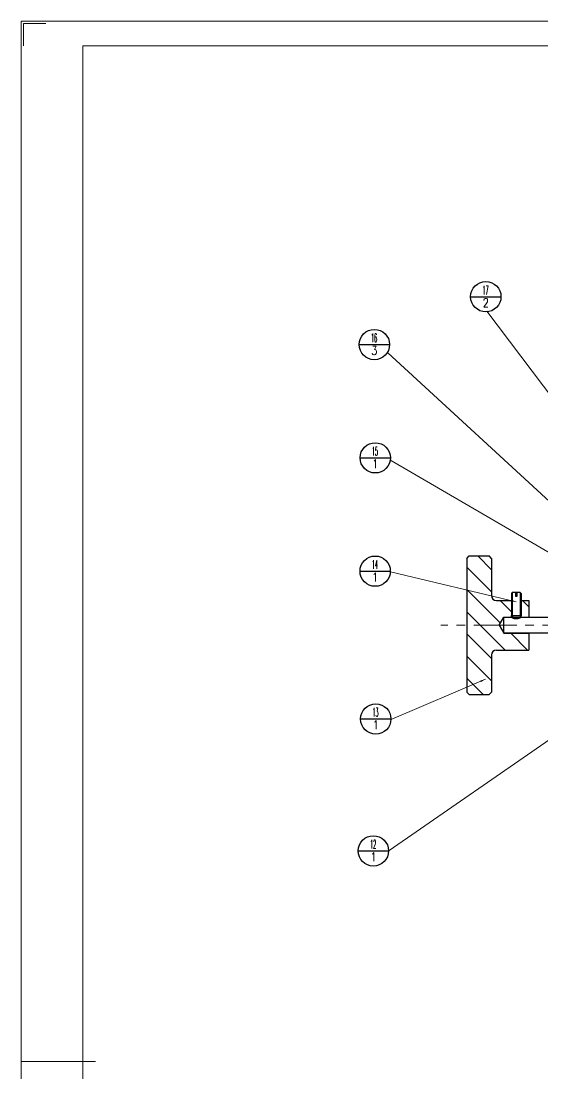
# Model space of a CAD drawing. Header units: millimetres. Extents: x 348 to 7549, y -2121 to -1262.
# Drawn here: x 348.2 to 559, y -1687.7 to -1262.2 of the extents above; entities that cross this region are included whole.
import ezdxf
from ezdxf.enums import TextEntityAlignment as Align

# ---------------------------------------------------------------- set-up
doc = ezdxf.new("R2010")
doc.units = ezdxf.units.MM
doc.header["$LTSCALE"] = 46.255
doc.linetypes.add('CENTER', pattern=[0.6, 0.375, -0.075, 0.075, -0.075])
doc.layers.get('0').update_dxf_attribs({"linetype": 'CONTINUOUS'})
for name, color, linetype, lineweight in [('dim', 82, 'CONTINUOUS', 9), ('中心线', 2, 'CENTER', 13), ('剖面线', 4, 'CONTINUOUS', 13), ('图框_内框线', 5, 'CONTINUOUS', 13), ('图框_外框线', 7, 'CONTINUOUS', 13), ('图框_角线', 5, 'CONTINUOUS', 13)]:
    doc.layers.add(name, color=color, linetype=linetype, lineweight=lineweight)
doc.styles.add('ROMANC', font='romanc.shx', dxfattribs={"bigfont": 'gbcbig.shx'})
doc.styles.get("Standard").update_dxf_attribs({"font": 'txt', "width": 0.85, "bigfont": 'gbcbig.shx'})
doc.dimstyles.new('YanXiu', dxfattribs={"dimtxt": 2.5, "dimasz": 2.2, "dimexe": 0.66, "dimexo": 0.66, "dimgap": 0.66, "dimtad": 0, "dimtoh": 1, "dimdsep": 46, "dimtxsty": 'ROMANC', "dimcen": 0, "dimclrd": 256, "dimclre": 131, "dimclrt": 42, "dimazin": 2, "dimtfac": 1, "dimtofl": 0, "dimtmove": 0, "dimatfit": 3, "dimfxl": 1, "dimlwd": 5, "dimlwe": 5, "dimarcsym": 0})

msp = doc.modelspace()

# ---------------------------------------------------------------- hatches: boundary and pattern name
at = {"layer": '剖面线'}
h = msp.add_hatch(dxfattribs=at)
h.set_pattern_fill('LINE', color=256, scale=2, angle=135, style=0)
h.set_pattern_definition([(135, (-2665.8246, -1387.07), (-4.490128, -4.490128), [])])
edge = h.paths.add_edge_path()
edge.add_line((546.21077, -1496.36616), (540.145, -1496.36616))
edge.add_spline(control_points=[(540.01386, -1496.35644), (540.01959, -1496.35701), (540.0329, -1496.35827), (540.05377, -1496.36003), (540.07645, -1496.36169), (540.09905, -1496.36308), (540.12157, -1496.36421), (540.144, -1496.36509), (540.16634, -1496.36571), (540.18858, -1496.36608), (540.20338, -1496.36616), (540.21077, -1496.36616)], knot_values=[0, 0, 0, 0, 0.017271288, 0.040106063, 0.062845063, 0.08548743, 0.108032335, 0.130478985, 0.152826615, 0.175074494, 0.197221921, 0.197221921, 0.197221921, 0.197221921], degree=3, periodic=0)
edge.add_arc((540.21077, -1494.36616), 2, 180, 267.1749895, ccw=False)
edge.add_line((538.21077, -1494.36616), (538.21077, -1479.36616))
edge.add_line((538.21077, -1479.36616), (537.21076, -1478.36616))
edge.add_line((537.21076, -1478.36616), (529.21077, -1478.36616))
edge.add_line((529.21077, -1478.36616), (528.21077, -1479.36616))
edge.add_line((528.21077, -1479.36616), (528.21077, -1533.36615))
edge.add_line((528.21077, -1533.36615), (529.21077, -1534.36616))
edge.add_line((529.21077, -1534.36616), (537.21076, -1534.36616))
edge.add_line((537.21076, -1534.36616), (538.21077, -1533.36615))
edge.add_line((538.21077, -1533.36615), (538.21077, -1518.30041))
edge.add_spline(control_points=[(538.21077, -1518.36616), (538.21077, -1518.35878), (538.21085, -1518.34398), (538.21122, -1518.32173), (538.21184, -1518.29939), (538.21271, -1518.27696), (538.21385, -1518.25445), (538.21524, -1518.23185), (538.21689, -1518.20917), (538.21865, -1518.18832), (538.21991, -1518.17503), (538.22047, -1518.16933)], knot_values=[2.944421525, 2.944421525, 2.944421525, 2.944421525, 2.966568951, 2.98881683, 3.011164461, 3.033611111, 3.056156016, 3.078798383, 3.101537383, 3.124372158, 3.141572811, 3.141572811, 3.141572811, 3.141572811], degree=3, periodic=0)
edge.add_arc((540.21077, -1518.36616), 2, 90, 177.1760013, ccw=False)
edge.add_line((540.21077, -1516.36616), (553.21077, -1516.36616))
edge.add_line((553.21077, -1516.36616), (553.21077, -1509.61616))
edge.add_line((553.21077, -1509.61616), (543.21077, -1509.61616))
edge.add_line((543.21077, -1509.61616), (541.25797, -1506.36616))
edge.add_line((541.25797, -1506.36616), (543.21077, -1503.11616))
edge.add_line((543.21077, -1503.11616), (546.21077, -1503.11616))
edge.add_line((546.21077, -1503.11616), (546.21077, -1502.41616))
edge.add_line((546.21077, -1502.41616), (546.21077, -1496.36616))
h.paths.add_polyline_path([(553.21077, -1496.36616), (550.21077, -1496.36616), (550.21077, -1502.41616), (550.21077, -1503.11616), (553.21077, -1503.11616)], flags=17)

# ---------------------------------------------------------------- linework, layer by layer
at = {"color": 2, "linetype": 'Continuous'}
for p, q in [((529.78306, -1373.5705), (542.02936, -1373.5705)), ((484.77635, -1392.90365), (497.02265, -1392.90365)), ((485.13305, -1438.69703), (497.37935, -1438.69703)), ((485.0979, -1484.49707), (497.3442, -1484.49707)), ((546.58947, -1493.16616), (546.58947, -1502.41616)), ((549.83207, -1493.16616), (549.83207, -1502.41616)), ((546.21077, -1503.11616), (546.21077, -1502.41616)), ((546.29299, -1503.1661), (546.21077, -1503.11616)), ((550.21077, -1503.11616), (550.12863, -1503.16605)), ((550.21077, -1503.11616), (550.21077, -1502.41616)), ((485.34685, -1544.23713), (497.59315, -1544.23713)), ((484.37923, -1597.55), (496.62553, -1597.55))]:
    msp.add_line(p, q, dxfattribs=at)
at = {"color": 7, "linetype": 'Continuous'}
for p, q in [((528.21077, -1479.36616), (529.21077, -1478.36616)), ((528.21077, -1479.36616), (529.21077, -1478.36616)), ((528.21077, -1479.36616), (528.21077, -1533.36615)), ((528.21077, -1479.36616), (528.21077, -1533.36615)), ((529.21077, -1478.36616), (537.21076, -1478.36616)), ((529.21077, -1478.36616), (537.21076, -1478.36616)), ((538.21077, -1479.36616), (537.21076, -1478.36616)), ((538.21077, -1479.36616), (537.21076, -1478.36616)), ((538.21077, -1479.36616), (538.21077, -1494.36616)), ((538.21077, -1479.36616), (538.21077, -1494.36616)), ((546.58947, -1493.16616), (546.21077, -1493.54486)), ((546.58947, -1493.16616), (546.21077, -1493.54486)), ((546.21077, -1493.54486), (546.21077, -1502.41616)), ((546.21077, -1493.54486), (546.21077, -1502.41616)), ((547.91077, -1493.16616), (546.58947, -1493.16616)), ((549.83207, -1493.16616), (546.58947, -1493.16616)), ((547.91077, -1493.16616), (547.91077, -1494.58616)), ((547.91077, -1493.16616), (547.91077, -1494.58616)), ((549.83207, -1493.16616), (548.51077, -1493.16616)), ((548.51077, -1494.58616), (548.51077, -1493.16616)), ((548.51077, -1494.58616), (548.51077, -1493.16616)), ((549.83207, -1493.16616), (550.21077, -1493.54486)), ((549.83207, -1493.16616), (550.21077, -1493.54486)), ((550.21077, -1493.54486), (550.21077, -1502.41616)), ((550.21077, -1493.54486), (550.21077, -1502.41616)), ((540.21077, -1496.36616), (546.56077, -1496.36616)), ((540.21077, -1496.36616), (546.56077, -1496.36616)), ((546.56077, -1503.11616), (546.56077, -1496.36616)), ((546.56077, -1503.11616), (546.56077, -1496.36616)), ((547.91077, -1494.58616), (548.51077, -1494.58616)), ((547.91077, -1494.58616), (548.51077, -1494.58616)), ((549.86077, -1503.11616), (549.86077, -1496.36616)), ((549.86077, -1496.36616), (553.21077, -1496.36616)), ((549.86077, -1503.11616), (549.86077, -1496.36616)), ((549.86077, -1496.36616), (553.21077, -1496.36616)), ((553.21077, -1496.36616), (553.21077, -1503.11616)), ((553.21077, -1496.36616), (553.21077, -1503.11616)), ((541.25797, -1506.36616), (543.21077, -1503.11616)), ((541.25797, -1506.36616), (543.21077, -1503.11616)), ((541.25797, -1506.36616), (543.21077, -1509.61616)), ((541.25797, -1506.36616), (543.21077, -1509.61616)), ((543.21077, -1503.11616), (546.56077, -1503.11616)), ((543.21077, -1503.11616), (546.56077, -1503.11616)), ((543.21077, -1509.56616), (543.21077, -1503.16616)), ((543.21077, -1509.56616), (543.21077, -1503.16616)), ((601.21077, -1503.16616), (543.21077, -1503.16616)), ((601.21077, -1503.16616), (545.21077, -1503.16616)), ((546.21077, -1502.41616), (546.96077, -1503.16616)), ((546.21077, -1502.41616), (546.96077, -1503.16616)), ((546.21077, -1502.41616), (550.21077, -1502.41616)), ((549.46077, -1503.16616), (546.96077, -1503.16616)), ((550.21077, -1502.41616), (549.46077, -1503.16616)), ((550.21077, -1502.41616), (549.46077, -1503.16616)), ((549.86077, -1503.11616), (553.21077, -1503.11616)), ((549.86077, -1503.11616), (553.21077, -1503.11616)), ((601.21077, -1509.56616), (543.21077, -1509.56616)), ((543.21077, -1509.61616), (553.21077, -1509.61616)), ((543.21077, -1509.61616), (553.21077, -1509.61616)), ((601.21077, -1509.56616), (545.21077, -1509.56616)), ((553.21077, -1509.61616), (553.21077, -1516.36616)), ((553.21077, -1509.61616), (553.21077, -1516.36616)), ((538.21077, -1518.36616), (538.21077, -1533.36615)), ((538.21077, -1518.36616), (538.21077, -1533.36615)), ((540.21077, -1516.36616), (553.21077, -1516.36616)), ((540.21077, -1516.36616), (553.21077, -1516.36616)), ((528.21077, -1533.36615), (529.21077, -1534.36616)), ((528.21077, -1533.36615), (529.21077, -1534.36616)), ((529.21077, -1534.36616), (537.21076, -1534.36616)), ((529.21077, -1534.36616), (537.21076, -1534.36616)), ((538.21077, -1533.36615), (537.21076, -1534.36616)), ((538.21077, -1533.36615), (537.21076, -1534.36616))]:
    msp.add_line(p, q, dxfattribs=at)
at = {"color": 2, "linetype": 'Continuous'}
for centre in [(535.90621, -1373.5705), (490.8995, -1392.90365), (491.2562, -1438.69703), (491.22105, -1484.49707), (491.47, -1544.23713), (490.50238, -1597.55)]:
    msp.add_circle(centre, 6.12315, dxfattribs=at)
at = {"color": 7, "linetype": 'Continuous'}
for centre, start, end in [((540.21077, -1494.36616), 180, 270), ((540.21077, -1518.36616), 90, 180)]:
    msp.add_arc(centre, 2, start, end, dxfattribs=at)
at = {"color": 2, "linetype": 'Continuous', "start_tangent": (-0.857723761, -0.514110834), "end_tangent": (-0.857763131, 0.514045145)}
msp.add_spline([(550.12863, -1503.16605), (549.97391, -1503.2563), (549.70355, -1503.40121), (549.36932, -1503.55462), (549.01285, -1503.68179), (548.66393, -1503.76465), (548.30821, -1503.80257), (547.95315, -1503.7915), (547.63531, -1503.74058), (547.35504, -1503.66528), (547.10504, -1503.57597), (546.87987, -1503.47933), (546.68416, -1503.38404), (546.51986, -1503.29669), (546.38829, -1503.22229), (546.29299, -1503.1661)], degree=3, dxfattribs=at)
at = {"layer": '中心线'}
msp.add_line((881.39595, -1506.36616), (517.71141, -1506.36616), dxfattribs=at)
at = {"layer": '图框_内框线'}
msp.add_lwpolyline([(373.24305, -2093.1601), (1527.24305, -2093.1601), (1527.24305, -1272.1601), (373.24305, -1272.1601)], close=True, dxfattribs=at)
msp.add_lwpolyline([(348.24305, -1682.6601), (378.24305, -1682.6601)], dxfattribs=at)
at = {"layer": '图框_外框线'}
msp.add_lwpolyline([(348.24305, -2103.1601), (1537.24305, -2103.1601), (1537.24305, -1262.1601), (348.24305, -1262.1601)], close=True, dxfattribs=at)
at = {"layer": '图框_角线', "flags": 128}
msp.add_lwpolyline([(349.24305, -1272.1601), (349.24305, -1263.1601), (358.24305, -1263.1601)], dxfattribs=at)

# ---------------------------------------------------------------- texts
at = {"color": 2, "linetype": 'Continuous'}
for s, height, width, p, p2 in [('17', 3.498943, 0.525, (534.5768, -1372.63198), (537.02606, -1372.63198)), ('2', 3.49894, 1.05, (534.67703, -1377.74372), (537.12629, -1377.74372)), ('16', 3.498943, 0.525, (489.57008, -1391.96513), (492.01934, -1391.96513)), ('3', 3.49894, 1.05, (489.67031, -1397.07687), (492.11957, -1397.07687)), ('15', 3.498943, 0.525, (489.92678, -1437.75851), (492.37604, -1437.75851)), ('1', 3.49894, 2.1, (490.02701, -1442.87025), (492.47627, -1442.87025)), ('14', 3.498943, 0.525, (489.89163, -1483.55855), (492.34089, -1483.55855)), ('1', 3.49894, 2.1, (489.99186, -1488.67029), (492.44112, -1488.67029)), ('13', 3.498943, 0.525, (490.14058, -1543.29861), (492.58984, -1543.29861)), ('1', 3.49894, 2.1, (490.24081, -1548.41035), (492.69007, -1548.41035)), ('12', 3.498943, 0.525, (489.17297, -1596.61148), (491.62223, -1596.61148)), ('1', 3.49894, 2.1, (489.2732, -1601.72322), (491.72246, -1601.72322))]:
    msp.add_text(s, height=height, dxfattribs=dict(at, width=width)).set_placement(p, p2, align=Align.FIT)

# ---------------------------------------------------------------- leaders
at = {"layer": 'dim'}
for points in [[(607.78205, -1474.23285), (536.27367, -1379.47705)], [(607.56603, -1498.66439), (496.29616, -1396.28636)], [(603.62789, -1501.60539), (497.21045, -1439.49162)], [(548.20394, -1496.8781), (497.46396, -1484.82266)], [(535.70661, -1528.20668), (497.93987, -1544.25042)], [(565.36539, -1549.97258), (496.89185, -1597.35459)]]:
    msp.add_leader(points, dimstyle='YanXiu', override={"dimasz": 2, "dimgap": 0.66, "dimtad": 0}, dxfattribs=at)

doc.saveas('drawing.dxf')
